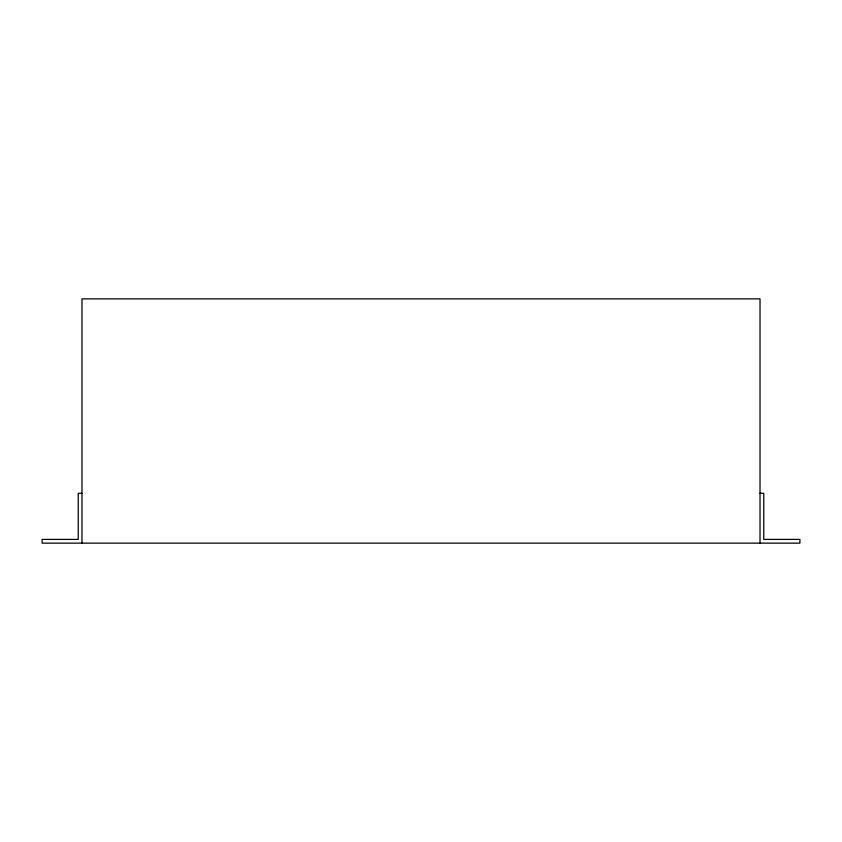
<?xml version="1.0" encoding="UTF-8"?>
<svg xmlns="http://www.w3.org/2000/svg" width="842" height="842" viewBox="0 0 842 842"><rect width="100%" height="100%" fill="white"/><g stroke="black" fill="none" stroke-linecap="round" stroke-linejoin="round"><path stroke-width="1.26" d="M81.979 493.286L78.243 493.286L78.243 539.406L42.1 539.406L42.1 543.143L799.9 543.143L799.9 539.406L763.757 539.406L763.757 493.286L760.021 493.286M760.021 543.143L760.021 298.857L81.979 298.857L81.979 543.143"/></g></svg>
